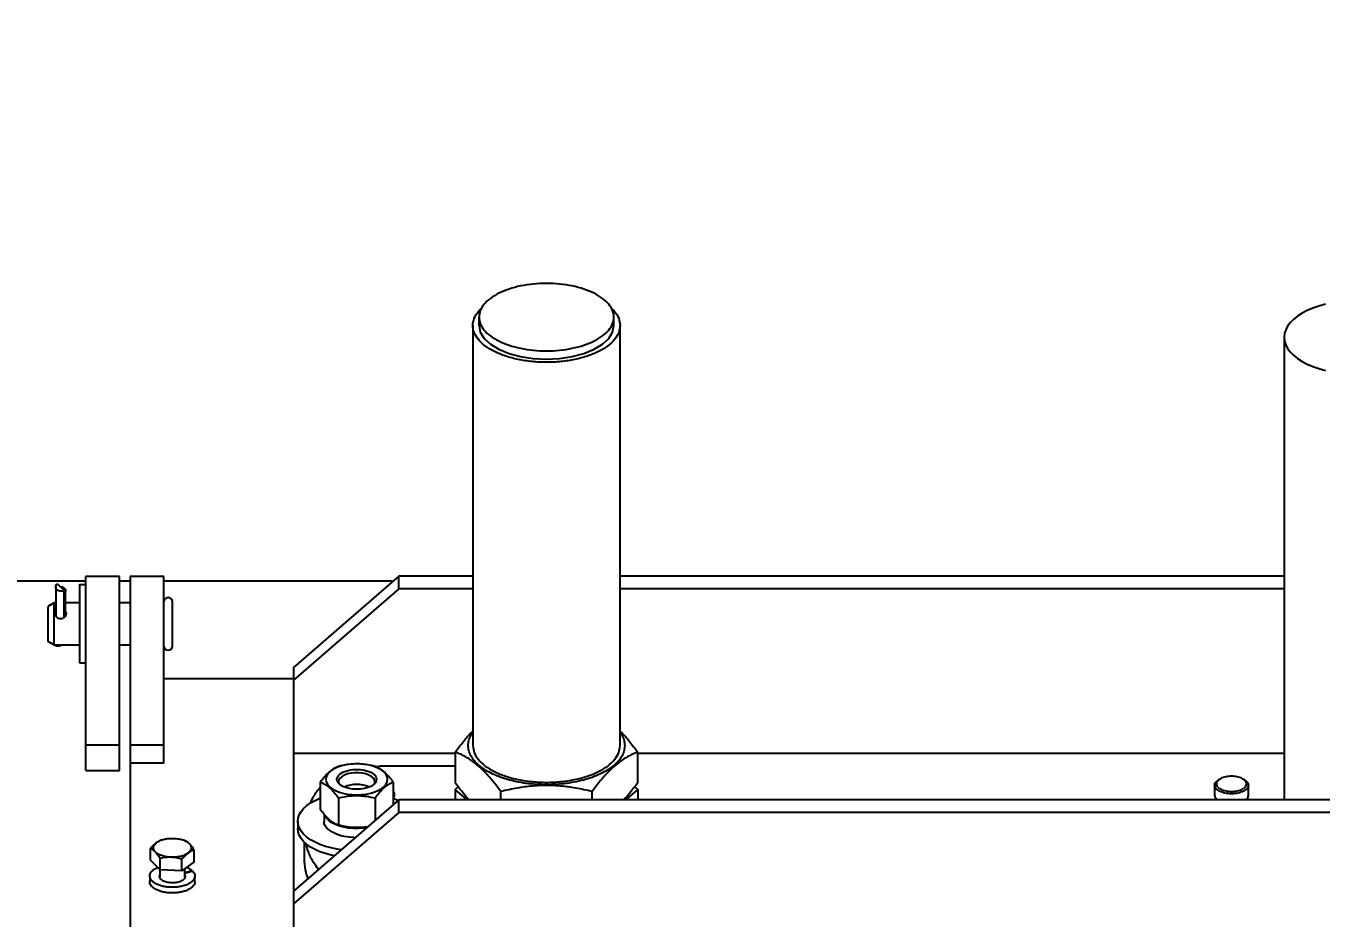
# Model space of a CAD drawing. Header units: millimetres. Extents: x 1293 to 41893, y 1011 to 26911.
# Drawn here: x 24098.9 to 24508.5, y 7724.7 to 8006.7 of the extents above; entities that cross this region are included whole.
import ezdxf

# ---------------------------------------------------------------- set-up
doc = ezdxf.new("R2010")
doc.units = ezdxf.units.MM
doc.header["$LTSCALE"] = 50
doc.layers.add('CAPA_1', color=7, linetype='Continuous')
doc.layers.add('MAQUINAS', color=11, linetype='Continuous')
doc.styles.add('SLDTEXTSTYLE0', font='TXT', dxfattribs={"width": 0.75})
doc.dimstyles.new('SLDDIMSTYLE0', dxfattribs={"dimtxt": 100, "dimasz": 100, "dimexe": 0, "dimexo": 0.0625, "dimgap": 25, "dimtad": 2, "dimdec": 0, "dimlfac": 1.5, "dimrnd": 1e-09, "dimzin": 12, "dimdsep": 46, "dimtxsty": 'SLDTEXTSTYLE0', "dimsah": 1, "dimcen": 0.09, "dimadec": 0, "dimazin": 3, "dimtfac": 1, "dimtdec": 0, "dimtofl": 0, "dimtmove": 0, "dimatfit": 3, "dimfxl": 1, "dimfrac": 2, "dimtolj": 1, "dimtzin": 12, "dimarcsym": 0})

# ---------------------------------------------------------------- blocks, each defined once
blk = doc.blocks.new('_D_28')
at = {"layer": 'CAPA_1', "transparency": 16777216}
for p, q in [((23097.89, 7144.96), (23097.89, 9212.28)), ((25942.46, 7144.96), (25942.46, 9212.28)), ((25942.46, 9162.28), (23097.89, 9162.28))]:
    blk.add_line(p, q, dxfattribs=at)
for points in [[(23097.89, 9162.28), (23197.89, 9146.89), (23197.89, 9177.66)], [(25942.46, 9162.28), (25842.46, 9177.66), (25842.46, 9146.89)]]:
    blk.add_solid(points, dxfattribs=at)
at = {"layer": 'CAPA_1', "transparency": 16777216, "insert": (24372.4, 9291.18), "char_height": 100, "attachment_point": 1, "style": 'SLDTEXTSTYLE0'}
blk.add_mtext('4267', dxfattribs=at)

msp = doc.modelspace()

# ---------------------------------------------------------------- linework, layer by layer
at = {"layer": 'MAQUINAS', "linetype": 'Continuous', "lineweight": 25}
for p, q in [((24242.1760298, 7912.0433694), (24242.1760298, 7914.6727496)), ((24284.8426964, 7912.0433694), (24284.8426964, 7914.6727496)), ((24240.2260298, 7912.0433694), (24240.2260298, 7779.2528075)), ((24286.7926964, 7779.2528075), (24286.7926964, 7912.0433694)), ((24496.8426964, 7908.2905927), (24496.8426964, 7762.0836636)), ((24128.5093631, 7832.7110871), (24117.8426964, 7832.7110871)), ((24142.5093631, 7832.7110871), (24131.8426964, 7832.7110871)), ((24216.8426964, 7832.7535665), (24183.5093631, 7803.8860531)), ((24216.8426964, 7828.7535665), (24216.8426964, 7832.7535665)), ((24240.2260298, 7832.7535665), (24216.8426964, 7832.7535665)), ((24496.8426964, 7832.7535665), (24286.7926964, 7832.7535665)), ((24117.8426964, 7831.1769069), (23962.8426964, 7831.1769069)), ((24108.3093631, 7829.4132769), (24108.3093631, 7820.2518273)), ((24110.9475409, 7828.4825591), (24108.7378519, 7830.3439948)), ((24110.9475409, 7819.7346093), (24110.9475409, 7828.4825591)), ((24117.8426964, 7830.0444204), (24115.8426964, 7830.0444204)), ((24131.8426964, 7831.1769069), (24128.5093631, 7831.1769069)), ((24215.0221268, 7831.1769069), (24142.5093631, 7831.1769069)), ((24216.8426964, 7828.7535665), (24183.5093631, 7799.8860531)), ((24240.2260298, 7828.7535665), (24216.8426964, 7828.7535665)), ((24496.8426964, 7828.7535665), (24286.7926964, 7828.7535665)), ((24107.8426964, 7824.3777537), (24105.8426964, 7823.2230532)), ((24108.3093631, 7824.3777537), (24107.8426964, 7824.3777537)), ((24111.3760298, 7820.2518273), (24111.3760298, 7828.1241122)), ((24115.8426964, 7824.3777537), (24111.3760298, 7824.3777537)), ((24117.8426964, 7771.4145112), (24117.8426964, 7825.2404681)), ((24128.5093631, 7771.4145112), (24128.5093631, 7825.2404681)), ((24131.8426964, 7824.3777537), (24128.5093631, 7824.3777537)), ((24131.8426964, 7825.2404681), (24131.8426964, 7697.8179231)), ((24142.5093631, 7773.7239123), (24142.5093631, 7825.2404681)), ((24105.8426964, 7812.1991209), (24107.8426964, 7811.0444204)), ((24107.8426964, 7811.0444204), (24115.8426964, 7811.0444204)), ((24128.5093631, 7811.0444204), (24131.8426964, 7811.0444204)), ((24115.8426964, 7805.3777537), (24117.8426964, 7805.3777537)), ((24183.5093631, 7803.8860531), (24183.5093631, 7733.4494835)), ((24183.5093631, 7800.390579), (24142.5093631, 7800.390579)), ((24117.8426964, 7779.497415), (24128.5093631, 7779.497415)), ((24131.8426964, 7779.497415), (24142.5093631, 7779.497415)), ((24183.5093631, 7776.7920423), (24234.6418496, 7776.7920423)), ((24234.6418496, 7777.1940508), (24234.6418496, 7767.4551578)), ((24292.3768766, 7767.4551578), (24292.3768766, 7777.1940508)), ((24292.3768766, 7776.7920423), (24496.8426964, 7776.7920423)), ((24117.8426964, 7771.4145112), (24128.5093631, 7771.4145112)), ((24142.5093631, 7773.7239123), (24131.8426964, 7773.7239123)), ((24209.3478049, 7772.6431813), (24210.7347065, 7772.6946951)), ((24234.6418496, 7772.6946951), (24210.7347065, 7772.6946951)), ((24191.9623577, 7767.6733249), (24191.9623577, 7759.0780254)), ((24197.7446964, 7767.7906726), (24197.8361503, 7767.2792925)), ((24209.1824632, 7767.2789802), (24209.2740298, 7767.7906726)), ((24215.0563685, 7767.6733249), (24215.0563685, 7760.5366582)), ((24476.2568462, 7768.5377732), (24475.8213813, 7768.2298531)), ((24484.5306782, 7768.2298531), (24484.0952134, 7768.5377732)), ((24234.6418496, 7765.3964011), (24235.5956349, 7766.2224033)), ((24238.4670694, 7762.0836636), (24234.6418496, 7765.3964011)), ((24234.6418496, 7765.3964011), (24234.6418496, 7762.0836636)), ((24249.0756064, 7762.0836636), (24249.0756064, 7764.6940508)), ((24277.9431198, 7762.0836636), (24277.9431198, 7764.6940508)), ((24292.3768766, 7765.3964011), (24288.5516568, 7762.0836636)), ((24291.4230914, 7766.2224033), (24292.3768766, 7765.3964011)), ((24292.3768766, 7765.3964011), (24292.3768766, 7762.0836636)), ((24474.8426964, 7766.6902523), (24474.8426964, 7763.4570908)), ((24485.5093631, 7763.4570908), (24485.5093631, 7766.6902523)), ((24216.8426964, 7762.0836636), (24183.5093631, 7733.2161501)), ((24197.7358604, 7762.6733249), (24197.7358604, 7754.0780254)), ((24209.2828658, 7762.6733249), (24209.2828658, 7755.5366582)), ((24216.8426964, 7758.0836636), (24216.8426964, 7762.0836636)), ((24823.5093631, 7762.0836636), (24216.8426964, 7762.0836636)), ((24216.8426964, 7758.0836636), (24183.5093631, 7729.2161501)), ((24184.8426964, 7755.2927714), (24184.8426964, 7752.9833703)), ((24193.1626964, 7757.5561525), (24193.1626964, 7755.2927714)), ((24823.5093631, 7758.0836636), (24216.8426964, 7758.0836636)), ((24138.2664677, 7743.048161), (24138.2664677, 7746.7178873)), ((24186.8426964, 7748.7801969), (24186.8426964, 7743.4570908)), ((24141.2814034, 7739.9292604), (24138.2664677, 7743.048161)), ((24141.2814034, 7739.9292604), (24141.2814034, 7743.5989867)), ((24148.1909655, 7739.6753156), (24148.1909655, 7743.3450419)), ((24152.0855918, 7742.5402713), (24148.1909655, 7739.6753156)), ((24152.0855918, 7742.5402713), (24152.0855918, 7746.2099976)), ((24141.1760298, 7739.8803714), (24141.1760298, 7737.6176544)), ((24148.1909655, 7739.6753156), (24141.2814034, 7739.9292604)), ((24149.1760298, 7737.6270535), (24149.1760298, 7740.3999462)), ((24149.1760298, 7739.1055754), (24151.4275751, 7739.7555405)), ((24151.6685512, 7739.5191087), (24149.1760298, 7738.7995797)), ((24151.4275751, 7739.7555405), (24151.3916471, 7739.4391733)), ((24138.0193631, 7738.0136982), (24138.0193631, 7736.2239181)), ((24152.3326964, 7736.2239181), (24152.3326964, 7738.0136982)), ((24183.5093631, 7733.2161501), (24183.5093631, 7686.3566674))]:
    msp.add_line(p, q, dxfattribs=at)
at = {"layer": 'MAQUINAS', "linetype": 'Continuous', "lineweight": 25, "flags": 128}
for points in [[(24509.9001662, 7918.764979), (24507.8335362, 7918.1914424), (24505.8935568, 7917.5163096), (24504.100135, 7916.7465085), (24502.4716736, 7915.8899383), (24501.0248828, 7914.9553885), (24499.7746087, 7913.9524489), (24498.7336808, 7912.891411), (24497.9127804, 7911.7831625), (24497.3203311, 7910.6390754), (24496.9624122, 7909.4708898), (24496.8426964, 7908.2905927), (24496.9624122, 7907.1102956), (24497.3203311, 7905.94211), (24497.9127804, 7904.7980229), (24498.7336808, 7903.6897744), (24499.7746087, 7902.6287365), (24501.0248828, 7901.6257969), (24502.4716736, 7900.6912471), (24504.100135, 7899.8346768), (24505.8935568, 7899.0648758), (24507.8335362, 7898.389743), (24509.9001662, 7897.8162064)], [(24242.1760298, 7912.0433694), (24242.5859438, 7909.962406), (24243.7999331, 7907.9614128), (24245.7713447, 7906.117287), (24248.4244184, 7904.5008971), (24251.6571981, 7903.1743602), (24255.3454499, 7902.1886544), (24259.3474362, 7901.5816598), (24263.5093631, 7901.3767028), (24267.67129, 7901.5816598), (24271.6732763, 7902.1886544), (24275.3615281, 7903.1743602), (24278.5943078, 7904.5008971), (24281.2473815, 7906.117287), (24283.2187931, 7907.9614128), (24284.4327824, 7909.962406), (24284.8426964, 7912.0433694)], [(24213.2593631, 7768.5718276), (24213.1393244, 7769.3344456), (24212.7821641, 7770.0782854), (24212.1966767, 7770.7850312), (24211.3972788, 7771.4372807), (24210.4036542, 7772.0189731), (24209.2402693, 7772.5157854), (24207.9357705, 7772.9154844), (24206.5222788, 7773.2082281), (24205.0345991, 7773.3868082), (24203.5093631, 7773.4468276), (24201.9841271, 7773.3868082), (24200.4964474, 7773.2082281), (24199.0829557, 7772.9154844), (24197.7784569, 7772.5157854), (24196.615072, 7772.0189731), (24195.6214474, 7771.4372807), (24194.8220495, 7770.7850312), (24194.2365621, 7770.0782854), (24193.8794018, 7769.3344456), (24193.7593631, 7768.5718276), (24193.8794018, 7767.8092095), (24194.2365621, 7767.0653697), (24194.8220495, 7766.3586239), (24195.6214474, 7765.7063744), (24196.615072, 7765.124682), (24197.7784569, 7764.6278697), (24199.0829557, 7764.2281707), (24200.4964474, 7763.935427), (24201.9841271, 7763.7568469), (24203.5093631, 7763.6968276), (24205.0345991, 7763.7568469), (24206.5222788, 7763.935427), (24207.9357705, 7764.2281707), (24209.2402693, 7764.6278697), (24210.4036542, 7765.124682), (24211.3972788, 7765.7063744), (24212.1966767, 7766.3586239), (24212.7821641, 7767.0653697), (24213.1393244, 7767.8092095), (24213.2593631, 7768.5718276)], [(24197.2239265, 7768.5718276), (24197.3446994, 7769.1849415), (24197.7023769, 7769.7744938), (24198.2832136, 7770.3178283), (24199.0648882, 7770.794065), (24200.0173616, 7771.1849023), (24201.1040306, 7771.4753207), (24202.2831352, 7771.6541594), (24203.5093631, 7771.7145459), (24204.735591, 7771.6541594), (24205.9146956, 7771.4753207), (24207.0013646, 7771.1849023), (24207.9538379, 7770.794065), (24208.7355126, 7770.3178283), (24209.3163493, 7769.7744938), (24209.6740268, 7769.1849415), (24209.7947997, 7768.5718276), (24209.6740268, 7767.9587136), (24209.3163493, 7767.3691613), (24208.7355126, 7766.8258268), (24207.9538379, 7766.3495901), (24207.0013646, 7765.9587528), (24205.9146956, 7765.6683344), (24204.735591, 7765.4894957), (24203.5093631, 7765.4291092), (24202.2831352, 7765.4894957), (24201.1040306, 7765.6683344), (24200.0173616, 7765.9587528), (24199.0648882, 7766.3495901), (24198.2832136, 7766.8258268), (24197.7023769, 7767.3691613), (24197.3446994, 7767.9587136), (24197.2239265, 7768.5718276)], [(24209.2740298, 7767.7906726), (24209.148058, 7768.3899434), (24208.7756481, 7768.9630232), (24208.1730764, 7769.4848657), (24207.366678, 7769.9326637), (24206.3916964, 7770.2868465), (24205.2907431, 7770.5319345), (24204.1119348, 7770.6572162), (24202.9067914, 7770.6572162), (24201.7279831, 7770.5319345), (24200.6270298, 7770.2868465), (24199.6520482, 7769.9326637), (24198.8456498, 7769.4848657), (24198.2430781, 7768.9630232), (24197.8706682, 7768.3899434), (24197.7446964, 7767.7906726)], [(24198.6192061, 7746.285402), (24197.3441539, 7746.4831936), (24195.4102, 7746.8837286), (24193.5780977, 7747.3900122), (24191.8708868, 7747.9956775), (24190.3100365, 7748.6931081), (24188.9151754, 7749.4735332), (24187.7038447, 7750.3271386), (24186.6912776, 7751.2431898), (24185.8902076, 7752.2101668), (24185.3107087, 7753.2159093), (24184.9600685, 7754.2477696), (24184.8426964, 7755.2927714), (24184.9600685, 7756.3377731), (24185.3107087, 7757.3696334), (24185.8902076, 7758.3753759), (24186.6912776, 7759.3423529), (24187.7038447, 7760.2584041), (24188.9151754, 7761.1120095), (24190.3100365, 7761.8924347), (24191.8708868, 7762.5898652), (24191.9623577, 7762.6261047)], [(24214.9724176, 7762.6589581), (24215.1478394, 7762.5898652), (24216.6744163, 7761.909527)], [(24203.0871772, 7750.1237465), (24202.5950904, 7750.1396748), (24201.0567414, 7750.2668844), (24199.5740929, 7750.5082348), (24198.1808167, 7750.8582448), (24196.9085547, 7751.3089654), (24195.786201, 7751.8501605), (24194.8392446, 7752.4695393), (24194.0891917, 7753.1530353), (24193.5530762, 7753.885126), (24193.2430737, 7754.649185), (24193.1626964, 7755.2927714)], [(24206.7091494, 7753.2597951), (24205.5921318, 7753.1120878), (24204.0334132, 7753.0128293), (24202.4626082, 7753.0327321), (24200.9159449, 7753.1713371), (24199.4290945, 7753.4254476), (24198.0363488, 7753.7892031), (24196.7698291, 7754.254214), (24195.6587457, 7754.8097557), (24194.7287238, 7755.4430156), (24194.0012129, 7756.1393884), (24193.4929918, 7756.8828136), (24193.304464, 7757.326067)], [(24196.4194161, 7744.3494677), (24195.4102, 7744.5743275), (24193.5780977, 7745.0806111), (24191.8708868, 7745.6862764), (24190.3100365, 7746.383707), (24188.9151754, 7747.1641321), (24187.7038447, 7748.0177376), (24186.6912776, 7748.9337887), (24185.8902076, 7749.9007657), (24185.3107087, 7750.9065082), (24184.9600685, 7751.9383685), (24184.8426964, 7752.9833703)]]:
    msp.add_lwpolyline(points, dxfattribs=at)
at = {"layer": 'MAQUINAS', "linetype": 'Continuous', "lineweight": 25}
for centre, radius, start, end in [((24143.8426964, 7824.7110871), 1.3333333, 0, 180), ((24143.8426964, 7810.7110871), 1.3333333, 180, 0), ((24203.3139072, 7757.8169223), 9.1219804, 88.772234365, 114.333769023), ((24203.7048189, 7757.8169215), 9.1219812, 65.666239428, 91.227764957)]:
    msp.add_arc(centre, radius, start, end, dxfattribs=at)
for points in [[(24242.1760298, 7914.6727496), (24242.2554263, 7915.3708755), (24242.4142193, 7916.7671273), (24243.6827557, 7918.7810193), (24245.6543564, 7920.6370327), (24248.3278868, 7922.2638422), (24251.5806068, 7923.5989301), (24255.2928746, 7924.59099), (24259.320594, 7925.2018975), (24263.5093668, 7925.4081757), (24267.6981176, 7925.2018975), (24271.7259028, 7924.59099), (24275.4379294, 7923.5989301), (24278.6915483, 7922.2638422), (24281.3617242, 7920.6370327), (24283.3458439, 7918.7810193), (24284.5676588, 7916.7671273), (24284.9802152, 7914.6727496), (24284.5676588, 7912.5783719), (24283.3458439, 7910.5644799), (24281.3617242, 7908.7084664), (24278.6915483, 7907.081657), (24275.4379294, 7905.746569), (24271.7259028, 7904.7545092), (24267.6981176, 7904.1436017), (24263.5093668, 7903.9373235), (24259.320594, 7904.1436017), (24255.2928746, 7904.7545092), (24251.5806068, 7905.746569), (24248.3278868, 7907.081657), (24245.6543564, 7908.7084664), (24243.6827557, 7910.5644799), (24242.4142193, 7912.5783719), (24242.2554263, 7913.9746237), (24242.1760298, 7914.6727496)], [(24110.9475409, 7828.4825591), (24110.7917774, 7828.3699656), (24110.4802502, 7828.1447786), (24109.8708435, 7828.0380691), (24109.2691661, 7828.1306015), (24108.7517999, 7828.4209399), (24108.4005128, 7828.8623526), (24108.2717887, 7829.3851083), (24108.3702066, 7829.9222734), (24108.6153035, 7830.203421), (24108.7378519, 7830.3439948)], [(24240.2260298, 7779.2528075), (24240.3126836, 7778.4908685), (24240.4859913, 7776.9669906), (24241.8704798, 7774.7690163), (24244.0222972, 7772.7433516), (24246.940205, 7770.9678417), (24250.490244, 7769.5107183), (24254.5418359, 7768.427978), (24258.9377154, 7767.7612297), (24263.5093631, 7767.5360964), (24268.0810108, 7767.7612297), (24272.4768903, 7768.427978), (24276.5284822, 7769.5107183), (24280.0785212, 7770.9678417), (24282.996429, 7772.7433516), (24285.1482464, 7774.7690163), (24286.5327349, 7776.9669906), (24286.7060426, 7778.4908685), (24286.7926964, 7779.2528075)], [(24484.9760298, 7767.1521326), (24484.9038821, 7766.8380156), (24484.7595866, 7766.2097816), (24483.6495329, 7765.410895), (24482.0631357, 7764.8770961), (24480.1753856, 7764.6896508), (24478.2915005, 7764.8770961), (24476.6935082, 7765.410895), (24475.6259701, 7766.2097816), (24475.2510596, 7767.1521326), (24475.6259701, 7768.0944835), (24476.6935082, 7768.8933701), (24478.2915005, 7769.4271691), (24480.1753856, 7769.6146143), (24482.0631357, 7769.4271691), (24483.6495329, 7768.8933701), (24484.7595866, 7768.0944835), (24484.9038821, 7767.4662496), (24484.9760298, 7767.1521326)], [(24139.7739355, 7745.6225386), (24139.581582, 7745.8670183), (24139.1968751, 7746.3559777), (24139.1319328, 7747.1501807), (24139.4284348, 7747.9310997), (24139.9519988, 7748.3866777), (24140.2137809, 7748.6144667)], [(24140.2137809, 7748.6144667), (24140.5410554, 7748.8199981), (24141.1956045, 7749.2310608), (24142.5387333, 7749.6562832), (24144.0395756, 7749.9183535), (24145.0904419, 7749.9194326), (24145.6158751, 7749.9199722)], [(24145.6158751, 7749.9199722), (24146.1355032, 7749.8810238), (24147.1747592, 7749.8031271), (24148.5828303, 7749.4341465), (24149.7871706, 7748.9152979), (24150.3144729, 7748.460799), (24150.578124, 7748.2335495)], [(24150.578124, 7748.2335495), (24150.7704775, 7747.9890698), (24151.1551845, 7747.5001103), (24151.2201268, 7746.7059074), (24150.9236248, 7745.9249884), (24150.4000607, 7745.4694104), (24150.1382786, 7745.2416214)], [(24144.7361844, 7743.9361159), (24144.2165564, 7743.9750643), (24143.1773003, 7744.052961), (24141.7692292, 7744.4219416), (24140.564889, 7744.9407902), (24140.0375867, 7745.3952891), (24139.7739355, 7745.6225386)], [(24150.1382786, 7745.2416214), (24149.8110041, 7745.03609), (24149.156455, 7744.6250273), (24147.8133262, 7744.1998049), (24146.312484, 7743.9377346), (24145.2616176, 7743.9366555), (24144.7361844, 7743.9361159)]]:
    msp.add_open_spline(points, degree=3, dxfattribs=at)
for points, knots in [([(24286.7926964, 7912.0433694), (24286.7060426, 7911.2814305), (24286.5327349, 7909.7575525), (24285.1482464, 7907.5595782), (24282.996429, 7905.5339135), (24280.0785212, 7903.7584036), (24276.5284822, 7902.3012802), (24272.47689, 7901.2185399), (24268.0810119, 7900.5517916), (24263.5093589, 7900.3266584), (24258.937731, 7900.5517915), (24254.5417776, 7901.2185406), (24250.4904615, 7902.3012775), (24246.9393933, 7903.7584136), (24244.0253264, 7905.5338759), (24241.859175, 7907.5597185), (24240.5281816, 7909.7570291), (24240.0685737, 7912.0453226), (24240.5537024, 7914.321897), (24241.5424918, 7916.1562502), (24242.647993, 7917.1264227), (24242.9988918, 7917.4343666)], [0, 0, 0, 0, 0.0541564786, 0.1083129573, 0.1624694359, 0.2166259146, 0.2707823932, 0.3249388719, 0.3790953505, 0.4332518291, 0.4874083078, 0.5415647864, 0.5957212651, 0.6498777437, 0.7040342223, 0.758190701, 0.8123471796, 0.8665036583, 0.9206601369, 0.9748166156, 1, 1, 1, 1]), ([(24284.0198344, 7917.4343666), (24284.3696745, 7917.1264096), (24285.4718404, 7916.1561957), (24286.5080598, 7914.3224308), (24286.6978176, 7912.8030566), (24286.7926964, 7912.0433694)], [0, 0, 0, 0, 0.1886447532, 0.5943223766, 1, 1, 1, 1]), ([(24117.8426964, 7825.2404681), (24117.8426964, 7826.0106704), (24117.8426964, 7827.5510748), (24117.8426964, 7829.4611363), (24117.8426964, 7830.9987797), (24117.8426964, 7832.0651828), (24117.8426964, 7832.6517358), (24117.8426964, 7832.6552218), (24117.8426964, 7832.6566409)], [0, 0, 0, 0, 0.1758529856, 0.3517059711, 0.5275589567, 0.7034119423, 0.8792649279, 1, 1, 1, 1]), ([(24128.5093631, 7825.2404681), (24128.5093631, 7826.0106704), (24128.5093631, 7827.5510748), (24128.5093631, 7829.4611363), (24128.5093631, 7830.9987797), (24128.5093631, 7832.0651828), (24128.5093631, 7832.6517358), (24128.5093631, 7832.6552218), (24128.5093631, 7832.6566409)], [0, 0, 0, 0, 0.1758529856, 0.3517059711, 0.5275589567, 0.7034119423, 0.8792649279, 1, 1, 1, 1]), ([(24131.8426964, 7832.6566409), (24131.8426964, 7832.6552218), (24131.8426964, 7832.6517358), (24131.8426964, 7832.0651828), (24131.8426964, 7830.9987797), (24131.8426964, 7829.4611363), (24131.8426964, 7827.5510748), (24131.8426964, 7826.0106704), (24131.8426964, 7825.2404681)], [0, 0, 0, 0, 0.1207350721, 0.2965880577, 0.4724410433, 0.6482940289, 0.8241470144, 1, 1, 1, 1]), ([(24142.5093631, 7825.2404681), (24142.5093631, 7826.0106704), (24142.5093631, 7827.5510748), (24142.5093631, 7829.4611363), (24142.5093631, 7830.9987797), (24142.5093631, 7832.0651828), (24142.5093631, 7832.6517358), (24142.5093631, 7832.6552218), (24142.5093631, 7832.6566409)], [0, 0, 0, 0, 0.1758529856, 0.3517059711, 0.5275589567, 0.7034119423, 0.8792649279, 1, 1, 1, 1]), ([(24109.7861448, 7829.4609159), (24109.7951761, 7829.4627122), (24109.9988583, 7829.5032233), (24110.4193439, 7829.3918335), (24110.9327578, 7829.1204561), (24111.2851038, 7828.6739633), (24111.4135445, 7828.152567), (24111.3152012, 7827.6150442), (24111.0700944, 7827.3339443), (24110.9475409, 7827.1933943)], [0, 0, 0, 0, 0.0076736158, 0.1730613465, 0.3384490772, 0.5038368079, 0.6692245386, 0.8346122693, 1, 1, 1, 1]), ([(24115.8426964, 7830.0206671), (24115.8426964, 7830.0283841), (24115.8426964, 7830.1044674), (24115.8426964, 7829.7986084), (24115.8426964, 7829.0787625), (24115.8426964, 7827.874114), (24115.8426964, 7826.291754), (24115.8426964, 7824.3762011), (24115.8426964, 7822.2054343), (24115.8426964, 7819.861704), (24115.8426964, 7817.4353973), (24115.8426964, 7815.019651), (24115.8426964, 7812.7074011), (24115.8426964, 7810.5872105), (24115.8426964, 7808.7416384), (24115.8426964, 7807.2375791), (24115.8426964, 7806.1478714), (24115.8426964, 7805.4842141), (24115.8426964, 7805.4279544), (24115.8426964, 7805.4015071)], [0, 0, 0, 0, 0.007054808, 0.069554808, 0.132054808, 0.194554808, 0.257054808, 0.319554808, 0.382054808, 0.444554808, 0.507054808, 0.569554808, 0.632054808, 0.694554808, 0.757054808, 0.819554808, 0.882054808, 0.944554808, 1, 1, 1, 1]), ([(24107.8426964, 7820.9339989), (24107.8426964, 7821.3040136), (24107.8426964, 7822.0440429), (24107.8426964, 7822.9533798), (24107.8426964, 7823.6741798), (24107.8426964, 7824.1483299), (24107.8426964, 7824.3782299), (24107.8426964, 7824.3536678), (24107.8426964, 7824.3462807)], [0, 0, 0, 0, 0.1841585738, 0.3683171475, 0.5524757213, 0.7366342951, 0.9207928688, 1, 1, 1, 1]), ([(24145.1760298, 7821.0951445), (24145.1760298, 7821.4836599), (24145.1760298, 7822.2606907), (24145.1760298, 7823.2154945), (24145.1760298, 7823.9723344), (24145.1760298, 7824.470192), (24145.1760298, 7824.711587), (24145.1760298, 7824.6857968), (24145.1760298, 7824.6780404)], [0, 0, 0, 0, 0.1841585738, 0.3683171475, 0.5524757213, 0.7366342951, 0.9207928688, 1, 1, 1, 1]), ([(24105.8426964, 7823.1371036), (24105.8426964, 7823.1282936), (24105.8426964, 7823.1071833), (24105.8426964, 7822.1329275), (24105.8426964, 7820.961492), (24105.8426964, 7820.3757742)], [0, 0, 0, 0, 0.2636873602, 0.6318436801, 1, 1, 1, 1]), ([(24105.8426964, 7820.3757742), (24105.8426964, 7819.7039706), (24105.8426964, 7818.3603636), (24105.8426964, 7816.141568), (24105.8426964, 7814.1741969), (24105.8426964, 7812.7999063), (24105.8426964, 7812.1470763), (24105.8426964, 7812.26009), (24105.8426964, 7812.2850705)], [0, 0, 0, 0, 0.1892590742, 0.3785181484, 0.5677772226, 0.7570362968, 0.946295371, 1, 1, 1, 1]), ([(24107.8426964, 7811.0758934), (24107.8426964, 7811.0716727), (24107.8426964, 7811.0600459), (24107.8426964, 7811.3250744), (24107.8426964, 7811.8356166), (24107.8426964, 7812.5838104), (24107.8426964, 7813.5258531), (24107.8426964, 7814.6296292), (24107.8426964, 7815.8514248), (24107.8426964, 7817.1453857), (24107.8426964, 7818.4586872), (24107.8426964, 7819.7521555), (24107.8426964, 7820.5400511), (24107.8426964, 7820.9339989)], [0, 0, 0, 0, 0.05391699868, 0.14852529881, 0.24313359895, 0.33774189908, 0.43235019921, 0.52695849934, 0.62156679947, 0.7161750996, 0.81078339974, 0.90539169987, 1, 1, 1, 1]), ([(24108.1160298, 7820.9339989), (24108.1242816, 7821.0300334), (24108.141026, 7821.2249035), (24108.1995675, 7821.4490087), (24108.2878477, 7821.5476079), (24108.3093631, 7821.5716383)], [0, 0, 0, 0, 0.4235809482, 0.8595164227, 1, 1, 1, 1]), ([(24109.8426964, 7819.3125363), (24109.7309336, 7819.3191698), (24109.5041475, 7819.3326304), (24109.0697419, 7819.4675722), (24108.5897173, 7819.7825979), (24108.2708561, 7820.2382937), (24108.1359654, 7820.6351775), (24108.122611, 7820.8353508), (24108.1160298, 7820.9339989)], [0, 0, 0, 0, 0.1234106923, 0.2504214187, 0.499991788, 0.7495565899, 0.876578208, 1, 1, 1, 1]), ([(24111.5693631, 7820.9339989), (24111.5627819, 7820.8353508), (24111.5494275, 7820.6351775), (24111.4145368, 7820.2382937), (24111.0956756, 7819.7825979), (24110.615651, 7819.4675722), (24110.1812453, 7819.3326304), (24109.9544593, 7819.3191698), (24109.8426964, 7819.3125363)], [0, 0, 0, 0, 0.123421792, 0.2504434101, 0.500008212, 0.7495785813, 0.8765893077, 1, 1, 1, 1]), ([(24111.3760298, 7821.5716383), (24111.3975452, 7821.5476079), (24111.4858253, 7821.4490087), (24111.5443669, 7821.2249035), (24111.5611113, 7821.0300334), (24111.5693631, 7820.9339989)], [0, 0, 0, 0, 0.1404835776, 0.5764190519, 1, 1, 1, 1]), ([(24145.1760298, 7810.7441337), (24145.1760298, 7810.739702), (24145.1760298, 7810.7274939), (24145.1760298, 7811.0057738), (24145.1760298, 7811.5418431), (24145.1760298, 7812.3274466), (24145.1760298, 7813.3165914), (24145.1760298, 7814.4755563), (24145.1760298, 7815.7584417), (24145.1760298, 7817.1171007), (24145.1760298, 7818.4960672), (24145.1760298, 7819.854209), (24145.1760298, 7820.6814993), (24145.1760298, 7821.0951445)], [0, 0, 0, 0, 0.0539169987, 0.1485252988, 0.2431335989, 0.3377418991, 0.4323501992, 0.5269584993, 0.6215667995, 0.7161750996, 0.8107833997, 0.9053916999, 1, 1, 1, 1]), ([(24108.0103769, 7811.0444204), (24108.0182363, 7811.0370419), (24108.1639413, 7810.9002517), (24108.5333607, 7810.7837021), (24109.0397164, 7810.716503), (24109.5240706, 7810.7987551), (24109.8615107, 7810.9113184), (24110.0371959, 7811.022428), (24110.07197, 7811.0444204)], [0, 0, 0, 0, 0.0142864386, 0.2648577303, 0.4879705662, 0.7062091138, 0.9418487706, 1, 1, 1, 1]), ([(24234.6418496, 7777.1940508), (24235.5045662, 7778.3325369), (24237.1384279, 7780.4886667), (24239.0151616, 7782.6796912), (24240.0190379, 7783.623288), (24240.2260298, 7783.8178508)], [0, 0, 0, 0, 0.4703585544, 0.8907918335, 1, 1, 1, 1]), ([(24288.2593631, 7779.2528075), (24288.2184972, 7778.7128472), (24288.1367655, 7777.6329265), (24287.4793153, 7776.040762), (24286.442137, 7774.5035566), (24285.0044258, 7773.0476121), (24283.201111, 7771.6978402), (24281.06028, 7770.477336), (24278.6193047, 7769.4069825), (24275.9197521, 7768.5050938), (24273.0078656, 7767.7871014), (24269.933454, 7767.2652905), (24266.7491253, 7766.9485893), (24263.5093631, 7766.8424167), (24260.269601, 7766.9485893), (24257.0852721, 7767.2652905), (24254.0108612, 7767.7871014), (24251.0989721, 7768.5050938), (24248.3994288, 7769.4069824), (24245.9584189, 7770.4773362), (24243.8177171, 7771.6978395), (24242.0139204, 7773.0476147), (24240.5780075, 7774.5035467), (24239.5341175, 7776.0407988), (24238.901716, 7777.6327893), (24238.6856353, 7779.2533194), (24238.9119214, 7780.8707782), (24239.4155823, 7782.2579468), (24240.0051688, 7783.0697325), (24240.2260298, 7783.37383)], [0, 0, 0, 0, 0.03759542, 0.07519084, 0.11278626, 0.1503816799, 0.1879770999, 0.2255725199, 0.2631679399, 0.3007633599, 0.3383587799, 0.3759541999, 0.4135496198, 0.4511450398, 0.4887404598, 0.5263358798, 0.5639312998, 0.6015267198, 0.6391221398, 0.6767175597, 0.7143129797, 0.7519083997, 0.7895038197, 0.8270992397, 0.8646946597, 0.9022900797, 0.9398854997, 0.9774809196, 1, 1, 1, 1]), ([(24286.7926964, 7783.8178629), (24286.9996372, 7783.6233491), (24288.003461, 7782.6798061), (24289.8801961, 7780.4887886), (24291.5141085, 7778.3326004), (24292.3768766, 7777.1940508)], [0, 0, 0, 0, 0.10918118247, 0.52961370389, 1, 1, 1, 1]), ([(24286.7926964, 7783.37383), (24287.0128096, 7783.0697273), (24287.6004, 7782.2579278), (24288.1267998, 7780.870917), (24288.2151753, 7779.7921774), (24288.2593631, 7779.2528075)], [0, 0, 0, 0, 0.2304687209, 0.6152343605, 1, 1, 1, 1]), ([(24249.0756064, 7764.6940508), (24248.2131194, 7765.8395849), (24246.5796923, 7768.0090628), (24244.1607767, 7770.7393263), (24241.8587793, 7772.9480627), (24239.5567831, 7774.7265228), (24237.1378659, 7776.1859602), (24235.5043882, 7776.8456889), (24234.6418496, 7777.1940508)], [0, 0, 0, 0, 0.182687698, 0.345984373, 0.4999999978, 0.6540051206, 0.8173015134, 1, 1, 1, 1]), ([(24292.3768766, 7777.1940508), (24291.5143896, 7776.8457136), (24289.8809625, 7776.1860128), (24287.4620469, 7774.7265916), (24285.1600495, 7772.9481516), (24282.8580533, 7770.7394372), (24280.4391361, 7768.0091872), (24278.8056583, 7765.8396494), (24277.9431198, 7764.6940508)], [0, 0, 0, 0, 0.1826876981, 0.3459843729, 0.4999999978, 0.6540051206, 0.8173015133, 1, 1, 1, 1]), ([(24197.7358604, 7772.6733249), (24197.3514172, 7772.516397), (24196.6266064, 7772.2205329), (24195.5494094, 7771.5380734), (24194.4547996, 7770.6303905), (24193.2524956, 7769.3726531), (24192.4104599, 7768.2635507), (24191.9623577, 7767.6733249)], [0, 0, 0, 0, 0.203456643, 0.3835873725, 0.5549589048, 0.7631645367, 1, 1, 1, 1]), ([(24209.2828658, 7772.6733249), (24208.5139793, 7772.8493346), (24207.0643577, 7773.181175), (24204.9099638, 7773.4315955), (24202.7207442, 7773.4718725), (24200.3161361, 7773.255361), (24198.6320648, 7772.8754828), (24197.7358604, 7772.6733249)], [0, 0, 0, 0, 0.203456643, 0.3835873725, 0.5549589048, 0.7631645367, 1, 1, 1, 1]), ([(24215.0563685, 7767.6733249), (24214.6719252, 7768.1822723), (24213.9471144, 7769.1418172), (24212.8699175, 7770.3251176), (24211.7753077, 7771.3133545), (24210.5730036, 7772.1380688), (24209.730968, 7772.4874149), (24209.2828658, 7772.6733249)], [0, 0, 0, 0, 0.203456643, 0.3835873725, 0.5549589048, 0.7631645367, 1, 1, 1, 1]), ([(24191.9623577, 7767.6733249), (24192.346801, 7767.516397), (24193.0716118, 7767.2205329), (24194.1488087, 7766.5380734), (24195.2434185, 7765.6303905), (24196.4457226, 7764.3726531), (24197.2877582, 7763.2635507), (24197.7358604, 7762.6733249)], [0, 0, 0, 0, 0.203456643, 0.3835873725, 0.5549589048, 0.7631645366, 1, 1, 1, 1]), ([(24209.2828658, 7762.6733249), (24209.667309, 7763.1822723), (24210.3921198, 7764.1418172), (24211.4693168, 7765.3251176), (24212.5639266, 7766.3133545), (24213.7662306, 7767.1380688), (24214.6082663, 7767.4874149), (24215.0563685, 7767.6733249)], [0, 0, 0, 0, 0.203456643, 0.3835873725, 0.5549589048, 0.7631645366, 1, 1, 1, 1]), ([(24239.0218554, 7762.0836636), (24238.4244823, 7762.7397556), (24236.9435647, 7764.3662403), (24235.501947, 7766.3009012), (24234.6418496, 7767.4551578)], [0, 0, 0, 0, 0.4033803953, 1, 1, 1, 1]), ([(24292.3768766, 7767.4551578), (24291.516783, 7766.3009067), (24290.0751649, 7764.3662458), (24288.5942483, 7762.7397605), (24287.9968714, 7762.0836636)], [0, 0, 0, 0, 0.5966167963, 1, 1, 1, 1]), ([(24485.5093631, 7766.6902523), (24485.4291984, 7766.3412337), (24485.2688689, 7765.6431963), (24484.0354849, 7764.7555415), (24482.2727872, 7764.1624433), (24480.1754147, 7763.9541268), (24478.0817324, 7764.1625636), (24476.3079643, 7764.7550605), (24475.1151719, 7765.6449999), (24474.7233816, 7766.683519), (24475.0007811, 7767.6069778), (24475.6646348, 7768.0437372), (24475.9050402, 7768.2019035)], [0, 0, 0, 0, 0.1045179695, 0.209035939, 0.3135539085, 0.418071878, 0.5225898475, 0.627107817, 0.7316257865, 0.836143756, 0.9406617255, 1, 1, 1, 1]), ([(24484.4470193, 7768.2019035), (24484.6915132, 7768.0435064), (24485.3666567, 7767.60611), (24485.4537863, 7767.0469318), (24485.5093631, 7766.6902523)], [0, 0, 0, 0, 0.3621361812, 1, 1, 1, 1]), ([(24188.8649147, 7761.0700167), (24189.1737935, 7761.7571095), (24189.9467911, 7763.4766231), (24191.2061941, 7765.1240125), (24191.9623577, 7766.1131288)], [0, 0, 0, 0, 0.3995856255, 1, 1, 1, 1]), ([(24197.7358604, 7762.6733249), (24198.5047469, 7762.8493346), (24199.9543685, 7763.181175), (24202.1087624, 7763.4315955), (24204.297982, 7763.4718725), (24206.7025901, 7763.255361), (24208.3866614, 7762.8754828), (24209.2828658, 7762.6733249)], [0, 0, 0, 0, 0.203456643, 0.3835873725, 0.5549589048, 0.7631645366, 1, 1, 1, 1]), ([(24215.0563685, 7764.7255958), (24215.1153153, 7764.6340082), (24215.3214106, 7764.3137911), (24215.3711771, 7763.7334918), (24215.3077502, 7763.1723034), (24215.105421, 7762.8719947), (24215.0563685, 7762.7991881)], [0, 0, 0, 0, 0.1472435799, 0.5148069184, 0.8823702569, 1, 1, 1, 1]), ([(24277.9431198, 7764.6940508), (24276.2181458, 7765.0926493), (24272.9512917, 7765.8475378), (24268.1134604, 7766.4829589), (24263.5094658, 7766.6981072), (24258.9054733, 7766.48298), (24254.0676389, 7765.8475737), (24250.8006834, 7765.0926692), (24249.0756064, 7764.6940508)], [0, 0, 0, 0, 0.1826876979, 0.3459843729, 0.4999999978, 0.6540051206, 0.8173015133, 1, 1, 1, 1]), ([(24474.8426964, 7763.4570908), (24474.8892236, 7763.0985371), (24474.9547319, 7762.5937077), (24475.5483277, 7762.1982488), (24475.7203236, 7762.0836636)], [0, 0, 0, 0, 0.7102474014, 1, 1, 1, 1]), ([(24484.6317359, 7762.0836636), (24484.8037318, 7762.1982488), (24485.3973276, 7762.5937077), (24485.462836, 7763.0985371), (24485.5093631, 7763.4570908)], [0, 0, 0, 0, 0.2897525986, 1, 1, 1, 1]), ([(24197.7358604, 7754.0780254), (24197.3514172, 7754.2349532), (24196.6266064, 7754.5308174), (24195.5494094, 7755.2132769), (24194.4547996, 7756.1209598), (24193.2524956, 7757.3786971), (24192.4104599, 7758.4877995), (24191.9623577, 7759.0780254)], [0, 0, 0, 0, 0.203456643, 0.3835873725, 0.5549589048, 0.7631645367, 1, 1, 1, 1]), ([(24207.0643337, 7753.6153531), (24207.0312691, 7753.6083948), (24206.3144971, 7753.457553), (24204.9073667, 7753.330194), (24202.7215839, 7753.2761027), (24200.3158731, 7753.4970466), (24198.6319735, 7753.8762346), (24197.7358604, 7754.0780254)], [0, 0, 0, 0, 0.01081802139, 0.23451214915, 0.44732872707, 0.70588748224, 1, 1, 1, 1]), ([(24138.2664677, 7746.7178873), (24138.6009596, 7747.1003335), (24139.2396844, 7747.8306289), (24139.8995015, 7748.3615718), (24140.2137809, 7748.6144667)], [0, 0, 0, 0, 0.523687075, 1, 1, 1, 1]), ([(24139.7739355, 7745.6225386), (24139.5306433, 7745.8525148), (24139.0198611, 7746.3353407), (24138.5254069, 7746.5864071), (24138.2664677, 7746.7178873)], [0, 0, 0, 0, 0.476312925, 1, 1, 1, 1]), ([(24140.2137809, 7748.6144667), (24140.5280603, 7748.8239507), (24141.1878774, 7749.2637539), (24141.8266022, 7749.473173), (24142.1610941, 7749.582843)], [0, 0, 0, 0, 0.476312925, 1, 1, 1, 1]), ([(24142.1610941, 7749.582843), (24142.7516443, 7749.7140692), (24143.3637888, 7749.8500938), (24143.9962466, 7749.8687335), (24144.0185575, 7749.8693911)], [0, 0, 0, 0, 0.9647234419, 1, 1, 1, 1]), ([(24147.1662909, 7749.7569124), (24147.2042512, 7749.7530583), (24147.8525103, 7749.6872406), (24148.4799539, 7749.5026653), (24149.0706562, 7749.3288982)], [0, 0, 0, 0, 0.0585571708, 1, 1, 1, 1]), ([(24149.0706562, 7749.3288982), (24149.3295954, 7749.197418), (24149.8240495, 7748.9463516), (24150.3348318, 7748.4635257), (24150.578124, 7748.2335495)], [0, 0, 0, 0, 0.523687075, 1, 1, 1, 1]), ([(24150.578124, 7748.2335495), (24150.8214162, 7747.9601623), (24151.3321985, 7747.3861967), (24151.8266526, 7746.614254), (24152.0855918, 7746.2099976)], [0, 0, 0, 0, 0.476312925, 1, 1, 1, 1]), ([(24191.4134282, 7740.0612713), (24190.8764608, 7740.7936241), (24189.5310256, 7742.6286205), (24188.1800934, 7745.4067371), (24187.6509779, 7747.4586398), (24187.4222068, 7748.3458111)], [0, 0, 0, 0, 0.2737894833, 0.6860118461, 1, 1, 1, 1]), ([(24141.2814034, 7743.5989867), (24141.0224641, 7744.0032431), (24140.52801, 7744.7751858), (24140.0172277, 7745.3491514), (24139.7739355, 7745.6225386)], [0, 0, 0, 0, 0.523687075, 1, 1, 1, 1]), ([(24144.7361844, 7743.9361159), (24144.1786128, 7743.9349026), (24143.0080134, 7743.9323555), (24141.8748345, 7743.7135646), (24141.2814034, 7743.5989867)], [0, 0, 0, 0, 0.476312925, 1, 1, 1, 1]), ([(24148.1909655, 7743.3450419), (24147.5975343, 7743.5032402), (24146.4643554, 7743.8053257), (24145.293756, 7743.8939182), (24144.7361844, 7743.9361159)], [0, 0, 0, 0, 0.523687075, 1, 1, 1, 1]), ([(24150.1382786, 7745.2416214), (24149.8239992, 7744.9887264), (24149.1641821, 7744.4577835), (24148.5254574, 7743.7274881), (24148.1909655, 7743.3450419)], [0, 0, 0, 0, 0.476312925, 1, 1, 1, 1]), ([(24152.0855918, 7746.2099976), (24151.7510999, 7746.1003276), (24151.1123752, 7745.8909086), (24150.4525581, 7745.4511053), (24150.1382786, 7745.2416214)], [0, 0, 0, 0, 0.523687075, 1, 1, 1, 1]), ([(24186.8426964, 7743.4570908), (24186.8935328, 7742.2813663), (24186.9856587, 7740.1507109), (24187.6881303, 7738.0494729), (24188.0029685, 7737.1077266)], [0, 0, 0, 0, 0.5518135624, 1, 1, 1, 1]), ([(24151.6685512, 7739.5191087), (24151.8396867, 7739.3036805), (24152.1819578, 7738.8728242), (24152.3671398, 7738.1791578), (24152.2999318, 7737.4833381), (24151.9606742, 7736.806336), (24151.3680431, 7736.1749378), (24150.5426873, 7735.6124708), (24149.5160096, 7735.1401433), (24148.3264271, 7734.7756557), (24147.0186157, 7734.5326941), (24145.6416499, 7734.4203752), (24144.2472096, 7734.4429149), (24142.8876281, 7734.599467), (24141.6139311, 7734.8841561), (24140.4739202, 7735.2862981), (24139.5103825, 7735.7907991), (24138.7594716, 7736.3787299), (24138.2494003, 7737.0280078), (24137.9991966, 7737.7143301), (24138.0186803, 7738.4116968), (24138.3055163, 7739.0948391), (24138.8549264, 7739.7347463), (24139.588308, 7740.292866), (24140.2235829, 7740.5845632), (24140.5174902, 7740.7195158)], [0, 0, 0, 0, 0.0437426751, 0.0874853503, 0.1312280254, 0.1749707006, 0.2187133757, 0.2624560509, 0.306198726, 0.3499414012, 0.3936840763, 0.4374267514, 0.4811694266, 0.5249121017, 0.5686547769, 0.612397452, 0.6561401272, 0.6998828023, 0.7436254775, 0.7873681526, 0.8311108277, 0.8748535029, 0.918596178, 0.9623388532, 1, 1, 1, 1]), ([(24141.1760298, 7738.4140949), (24141.1058125, 7738.2474199), (24140.9255743, 7737.8195874), (24141.3307305, 7737.1195227), (24142.2634793, 7736.4621167), (24143.6459108, 7736.0293459), (24145.2460787, 7735.8872354), (24146.8356656, 7736.055587), (24148.1899556, 7736.5109016), (24149.0749509, 7737.1831684), (24149.4324683, 7737.8625541), (24149.2423659, 7738.2608577), (24149.1760298, 7738.3998457)], [0, 0, 0, 0, 0.069566452, 0.1785678289, 0.2875692058, 0.3965705826, 0.5055719595, 0.6145733363, 0.7235747132, 0.8325760901, 0.9415774669, 1, 1, 1, 1]), ([(24149.69709, 7740.7832473), (24150.026652, 7740.6373451), (24150.7041784, 7740.3373937), (24151.1821157, 7739.952972), (24151.4275751, 7739.7555405)], [0, 0, 0, 0, 0.4864194778, 1, 1, 1, 1]), ([(24152.2990423, 7736.2239154), (24152.3055335, 7736.1083866), (24152.3250283, 7735.7614182), (24152.0663818, 7735.1911664), (24151.5498121, 7734.5454011), (24150.7799538, 7733.9626324), (24149.8035421, 7733.4647334), (24148.6524425, 7733.0703907), (24147.371139, 7732.7944046), (24146.0073762, 7732.6471332), (24144.6124348, 7732.634104), (24143.238627, 7732.7558059), (24141.9375856, 7733.0076715), (24140.7578959, 7733.3802464), (24139.7447404, 7733.8595536), (24138.9327615, 7734.4275801), (24138.3650583, 7735.063096), (24138.0516825, 7735.672216), (24138.0491023, 7736.0641592), (24138.048047, 7736.2244518)], [0, 0, 0, 0, 0.0308301131, 0.0925923126, 0.1543545121, 0.2161167115, 0.277878911, 0.3396411105, 0.4014033099, 0.4631655094, 0.5249277089, 0.5866899084, 0.6484521078, 0.7102143073, 0.7719765068, 0.8337387062, 0.8955009057, 0.9572631052, 1, 1, 1, 1])]:
    msp.add_open_spline(points, degree=3, knots=knots, dxfattribs=at)

# ---------------------------------------------------------------- dimensions: what is measured, and where the dimension line sits
at = {"layer": 'CAPA_1'}
dim = msp.add_linear_dim(base=(23097.8900298, 9162.2750488), p1=(25942.4620298, 7081.4622403), p2=(23097.8900298, 7081.4622403), dimstyle='SLDDIMSTYLE0', dxfattribs=at)
dim.commit()
dim.dimension.update_dxf_attribs({"geometry": '_D_28', "text_midpoint": (24520.1760298, 9162.2750488), "dimtype": 160})

doc.saveas('drawing.dxf')
